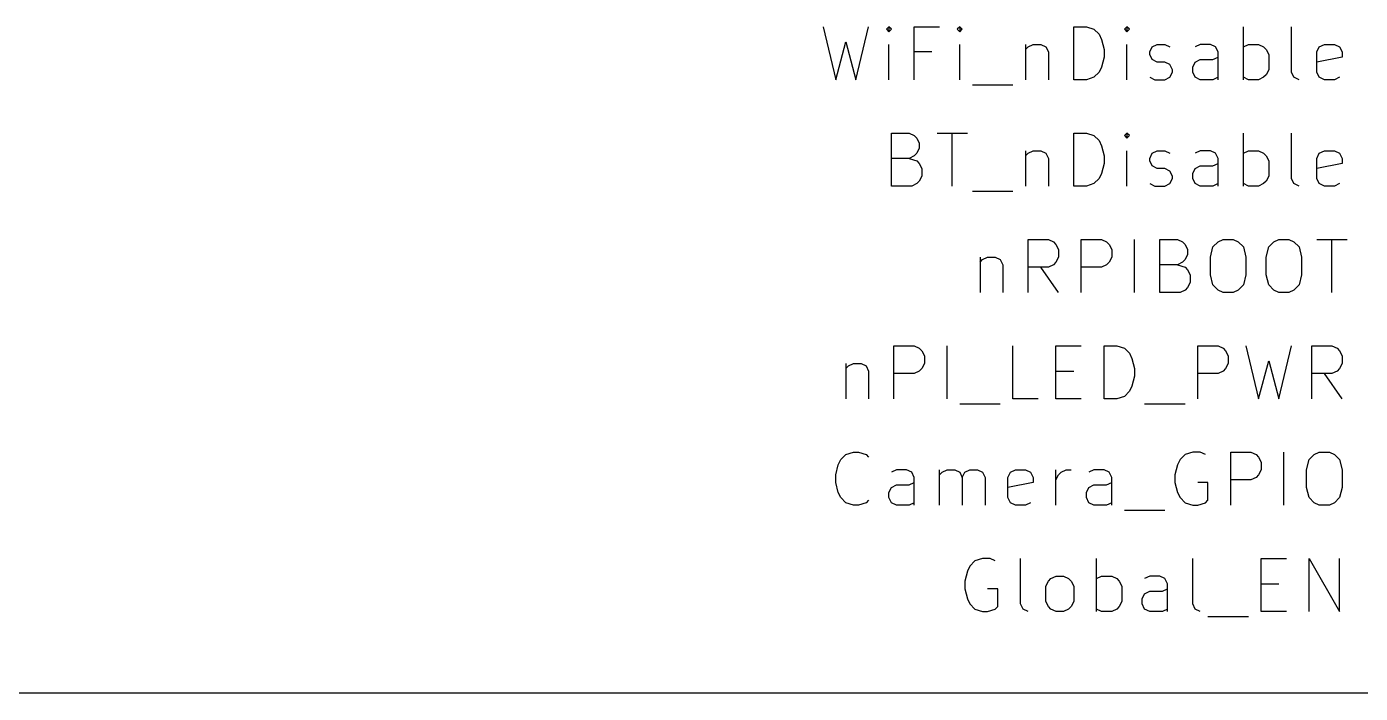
# Model space of a CAD drawing. Extents: x 0.4 to 11.3, y -7.9 to -0.4.
# Drawn here: x 2.633 to 3.888, y -5.95 to -5.323 of the extents above; entities that cross this region are included whole.
import ezdxf

# ---------------------------------------------------------------- set-up
doc = ezdxf.new("R2010")
doc.units = 0
doc.header["$MEASUREMENT"] = 0
doc.layers.add('CYAN2', color=4, linetype='CONTINUOUS')
doc.layers.add('RED2', color=1, linetype='CONTINUOUS')

msp = doc.modelspace()

# ---------------------------------------------------------------- linework, layer by layer
at = {"layer": 'CYAN2', "linetype": 'CONTINUOUS'}
for p, q in [((3.38238, -5.32313), (3.39429, -5.37313)), ((3.41333, -5.37313), (3.42524, -5.32313)), ((3.44428, -5.32313), (3.44191, -5.32551)), ((3.44191, -5.32551), (3.44428, -5.32789)), ((3.44667, -5.32551), (3.44428, -5.32313)), ((3.44428, -5.32313), (3.44428, -5.32789)), ((3.44428, -5.32789), (3.44667, -5.32551)), ((3.46809, -5.37313), (3.46809, -5.32313)), ((3.46809, -5.32313), (3.49191, -5.32313)), ((3.51095, -5.32313), (3.50857, -5.32551)), ((3.50857, -5.32551), (3.51095, -5.32789)), ((3.51333, -5.32551), (3.51095, -5.32313)), ((3.51095, -5.32313), (3.51095, -5.32789)), ((3.51095, -5.32789), (3.51333, -5.32551)), ((3.61809, -5.37313), (3.61809, -5.32313)), ((3.61809, -5.32313), (3.63, -5.32313)), ((3.63, -5.32313), (3.63714, -5.32551)), ((3.63714, -5.32551), (3.64191, -5.33028)), ((3.66809, -5.32313), (3.66572, -5.32551)), ((3.66572, -5.32551), (3.66809, -5.32789)), ((3.67048, -5.32551), (3.66809, -5.32313)), ((3.66809, -5.32313), (3.66809, -5.32789)), ((3.66809, -5.32789), (3.67048, -5.32551)), ((3.77762, -5.37313), (3.77762, -5.32313)), ((3.82285, -5.36599), (3.82285, -5.32313)), ((3.39429, -5.37313), (3.40381, -5.33742)), ((3.40381, -5.33742), (3.41333, -5.37313)), ((3.44428, -5.37313), (3.44428, -5.3398)), ((3.51095, -5.37313), (3.51095, -5.3398)), ((3.57286, -5.3398), (3.57286, -5.37313)), ((3.57286, -5.34456), (3.57524, -5.34218)), ((3.57524, -5.34218), (3.58, -5.3398)), ((3.58, -5.3398), (3.58715, -5.3398)), ((3.58715, -5.3398), (3.59191, -5.34218)), ((3.59191, -5.34218), (3.59429, -5.34694)), ((3.64191, -5.33028), (3.64429, -5.33504)), ((3.64429, -5.33504), (3.64667, -5.34456)), ((3.66809, -5.37313), (3.66809, -5.3398)), ((3.68953, -5.34694), (3.69191, -5.34218)), ((3.69191, -5.34218), (3.69667, -5.3398)), ((3.69667, -5.3398), (3.70381, -5.3398)), ((3.70381, -5.3398), (3.70857, -5.34218)), ((3.73715, -5.3398), (3.73238, -5.34218)), ((3.74667, -5.3398), (3.73715, -5.3398)), ((3.75143, -5.34218), (3.74667, -5.3398)), ((3.75381, -5.34694), (3.75143, -5.34218)), ((3.77762, -5.34218), (3.78238, -5.3398)), ((3.78238, -5.3398), (3.79191, -5.3398)), ((3.79191, -5.3398), (3.79667, -5.34218)), ((3.79667, -5.34218), (3.79905, -5.34456)), ((3.84667, -5.34694), (3.84904, -5.34218)), ((3.84904, -5.34218), (3.85381, -5.3398)), ((3.85381, -5.3398), (3.86333, -5.3398)), ((3.86333, -5.3398), (3.86809, -5.34218)), ((3.86809, -5.34218), (3.87047, -5.34694)), ((3.48476, -5.34694), (3.46809, -5.34694)), ((3.59429, -5.34694), (3.59429, -5.37313)), ((3.64667, -5.3517), (3.64429, -5.36122)), ((3.64667, -5.34456), (3.64667, -5.3517)), ((3.68953, -5.34932), (3.68953, -5.34694)), ((3.69191, -5.35408), (3.68953, -5.34932)), ((3.69667, -5.35646), (3.69191, -5.35408)), ((3.73238, -5.35646), (3.73715, -5.35408)), ((3.73715, -5.35408), (3.74905, -5.35408)), ((3.74905, -5.35408), (3.75381, -5.3517)), ((3.75381, -5.37313), (3.75381, -5.34694)), ((3.79905, -5.34456), (3.80143, -5.34932)), ((3.80143, -5.34932), (3.80143, -5.36361)), ((3.84667, -5.36599), (3.84667, -5.34694)), ((3.87047, -5.3517), (3.84667, -5.35646)), ((3.87047, -5.34694), (3.87047, -5.3517)), ((3.64191, -5.36599), (3.63714, -5.37075)), ((3.64429, -5.36122), (3.64191, -5.36599)), ((3.70381, -5.35646), (3.69667, -5.35646)), ((3.70857, -5.35885), (3.70381, -5.35646)), ((3.71095, -5.36361), (3.70857, -5.35885)), ((3.70857, -5.37075), (3.71095, -5.36599)), ((3.71095, -5.36599), (3.71095, -5.36361)), ((3.73, -5.36122), (3.73238, -5.35646)), ((3.73, -5.36599), (3.73, -5.36122)), ((3.73238, -5.37075), (3.73, -5.36599)), ((3.80143, -5.36361), (3.79905, -5.36837)), ((3.82524, -5.37075), (3.82285, -5.36599)), ((3.84904, -5.37075), (3.84667, -5.36599)), ((3.52286, -5.37789), (3.56096, -5.37789)), ((3.63, -5.37313), (3.61809, -5.37313)), ((3.63714, -5.37075), (3.63, -5.37313)), ((3.68953, -5.37075), (3.69429, -5.37313)), ((3.69429, -5.37313), (3.70381, -5.37313)), ((3.70381, -5.37313), (3.70857, -5.37075)), ((3.73715, -5.37313), (3.73238, -5.37075)), ((3.74905, -5.37313), (3.73715, -5.37313)), ((3.75381, -5.37075), (3.74905, -5.37313)), ((3.78238, -5.37313), (3.77762, -5.37075)), ((3.79191, -5.37313), (3.78238, -5.37313)), ((3.79667, -5.37075), (3.79191, -5.37313)), ((3.79905, -5.36837), (3.79667, -5.37075)), ((3.83, -5.37313), (3.82524, -5.37075)), ((3.85381, -5.37313), (3.84904, -5.37075)), ((3.86333, -5.37313), (3.85381, -5.37313)), ((3.86809, -5.37075), (3.86333, -5.37313)), ((3.44667, -5.47313), (3.44667, -5.42313)), ((3.44667, -5.42313), (3.46334, -5.42313)), ((3.46334, -5.42313), (3.4681, -5.42551)), ((3.4681, -5.42551), (3.47048, -5.42789)), ((3.47048, -5.42789), (3.47286, -5.43265)), ((3.48953, -5.42313), (3.5181, -5.42313)), ((3.50381, -5.47313), (3.50381, -5.42313)), ((3.61809, -5.47313), (3.61809, -5.42313)), ((3.61809, -5.42313), (3.63, -5.42313)), ((3.63, -5.42313), (3.63714, -5.42551)), ((3.63714, -5.42551), (3.64191, -5.43028)), ((3.64191, -5.43028), (3.64429, -5.43504)), ((3.66809, -5.42313), (3.66572, -5.42551)), ((3.66572, -5.42551), (3.66809, -5.42789)), ((3.67048, -5.42551), (3.66809, -5.42313)), ((3.66809, -5.42313), (3.66809, -5.42789)), ((3.66809, -5.42789), (3.67048, -5.42551)), ((3.77762, -5.47313), (3.77762, -5.42313)), ((3.82285, -5.46599), (3.82285, -5.42313)), ((3.47048, -5.44218), (3.4681, -5.44456)), ((3.47286, -5.43742), (3.47048, -5.44218)), ((3.47286, -5.43265), (3.47286, -5.43742)), ((3.57286, -5.4398), (3.57286, -5.47313)), ((3.57286, -5.44456), (3.57524, -5.44218)), ((3.57524, -5.44218), (3.58, -5.4398)), ((3.58, -5.4398), (3.58715, -5.4398)), ((3.58715, -5.4398), (3.59191, -5.44218)), ((3.59191, -5.44218), (3.59429, -5.44694)), ((3.64429, -5.43504), (3.64667, -5.44456)), ((3.66809, -5.47313), (3.66809, -5.4398)), ((3.68953, -5.44694), (3.69191, -5.44218)), ((3.69191, -5.44218), (3.69667, -5.4398)), ((3.69667, -5.4398), (3.70381, -5.4398)), ((3.70381, -5.4398), (3.70857, -5.44218)), ((3.73715, -5.4398), (3.73238, -5.44218)), ((3.74667, -5.4398), (3.73715, -5.4398)), ((3.75143, -5.44218), (3.74667, -5.4398)), ((3.75381, -5.44694), (3.75143, -5.44218)), ((3.77762, -5.44218), (3.78238, -5.4398)), ((3.78238, -5.4398), (3.79191, -5.4398)), ((3.79191, -5.4398), (3.79667, -5.44218)), ((3.79667, -5.44218), (3.79905, -5.44456)), ((3.84667, -5.44694), (3.84904, -5.44218)), ((3.84904, -5.44218), (3.85381, -5.4398)), ((3.85381, -5.4398), (3.86333, -5.4398)), ((3.86333, -5.4398), (3.86809, -5.44218)), ((3.86809, -5.44218), (3.87047, -5.44694)), ((3.46334, -5.44694), (3.44667, -5.44694)), ((3.4681, -5.44456), (3.46334, -5.44694)), ((3.46334, -5.44694), (3.47048, -5.44932)), ((3.47048, -5.44932), (3.47286, -5.4517)), ((3.47286, -5.4517), (3.47524, -5.45646)), ((3.59429, -5.44694), (3.59429, -5.47313)), ((3.64667, -5.4517), (3.64429, -5.46122)), ((3.64667, -5.44456), (3.64667, -5.4517)), ((3.68953, -5.44932), (3.68953, -5.44694)), ((3.69191, -5.45408), (3.68953, -5.44932)), ((3.69667, -5.45646), (3.69191, -5.45408)), ((3.73238, -5.45646), (3.73715, -5.45408)), ((3.73715, -5.45408), (3.74905, -5.45408)), ((3.74905, -5.45408), (3.75381, -5.4517)), ((3.75381, -5.47313), (3.75381, -5.44694)), ((3.79905, -5.44456), (3.80143, -5.44932)), ((3.80143, -5.44932), (3.80143, -5.46361)), ((3.84667, -5.46599), (3.84667, -5.44694)), ((3.87047, -5.4517), (3.84667, -5.45646)), ((3.87047, -5.44694), (3.87047, -5.4517)), ((3.47524, -5.46361), (3.47286, -5.46837)), ((3.47524, -5.45646), (3.47524, -5.46361)), ((3.64191, -5.46599), (3.63714, -5.47075)), ((3.64429, -5.46122), (3.64191, -5.46599)), ((3.70381, -5.45646), (3.69667, -5.45646)), ((3.70857, -5.45885), (3.70381, -5.45646)), ((3.71095, -5.46361), (3.70857, -5.45885)), ((3.70857, -5.47075), (3.71095, -5.46599)), ((3.71095, -5.46599), (3.71095, -5.46361)), ((3.73, -5.46122), (3.73238, -5.45646)), ((3.73, -5.46599), (3.73, -5.46122)), ((3.73238, -5.47075), (3.73, -5.46599)), ((3.80143, -5.46361), (3.79905, -5.46837)), ((3.82524, -5.47075), (3.82285, -5.46599)), ((3.84904, -5.47075), (3.84667, -5.46599)), ((3.46572, -5.47313), (3.44667, -5.47313)), ((3.47048, -5.47075), (3.46572, -5.47313)), ((3.47286, -5.46837), (3.47048, -5.47075)), ((3.52286, -5.47789), (3.56096, -5.47789)), ((3.63, -5.47313), (3.61809, -5.47313)), ((3.63714, -5.47075), (3.63, -5.47313)), ((3.68953, -5.47075), (3.69429, -5.47313)), ((3.69429, -5.47313), (3.70381, -5.47313)), ((3.70381, -5.47313), (3.70857, -5.47075)), ((3.73715, -5.47313), (3.73238, -5.47075)), ((3.74905, -5.47313), (3.73715, -5.47313)), ((3.75381, -5.47075), (3.74905, -5.47313)), ((3.78238, -5.47313), (3.77762, -5.47075)), ((3.79191, -5.47313), (3.78238, -5.47313)), ((3.79667, -5.47075), (3.79191, -5.47313)), ((3.79905, -5.46837), (3.79667, -5.47075)), ((3.83, -5.47313), (3.82524, -5.47075)), ((3.85381, -5.47313), (3.84904, -5.47075)), ((3.86333, -5.47313), (3.85381, -5.47313)), ((3.86809, -5.47075), (3.86333, -5.47313)), ((3.57523, -5.57313), (3.57523, -5.52313)), ((3.57523, -5.52313), (3.59428, -5.52313)), ((3.59428, -5.52313), (3.59904, -5.52551)), ((3.59904, -5.52551), (3.60143, -5.52789)), ((3.60143, -5.52789), (3.6038, -5.53265)), ((3.62523, -5.57313), (3.62523, -5.52313)), ((3.62523, -5.52313), (3.64428, -5.52313)), ((3.64428, -5.52313), (3.64904, -5.52551)), ((3.64904, -5.52551), (3.65143, -5.52789)), ((3.65143, -5.52789), (3.6538, -5.53265)), ((3.67523, -5.57313), (3.67523, -5.52313)), ((3.69904, -5.57313), (3.69904, -5.52313)), ((3.69904, -5.52313), (3.71571, -5.52313)), ((3.71571, -5.52313), (3.72047, -5.52551)), ((3.72047, -5.52551), (3.72285, -5.52789)), ((3.72285, -5.52789), (3.72524, -5.53265)), ((3.74667, -5.5398), (3.74904, -5.53028)), ((3.74904, -5.53028), (3.75381, -5.52551)), ((3.75381, -5.52551), (3.75857, -5.52313)), ((3.75857, -5.52313), (3.76809, -5.52313)), ((3.76809, -5.52313), (3.77285, -5.52551)), ((3.77285, -5.52551), (3.77761, -5.53028)), ((3.77761, -5.53028), (3.78, -5.5398)), ((3.79905, -5.5398), (3.80143, -5.53028)), ((3.80143, -5.53028), (3.80619, -5.52551)), ((3.80619, -5.52551), (3.81095, -5.52313)), ((3.81095, -5.52313), (3.82047, -5.52313)), ((3.82047, -5.52313), (3.82524, -5.52551)), ((3.82524, -5.52551), (3.83, -5.53028)), ((3.83, -5.53028), (3.83238, -5.5398)), ((3.84667, -5.52313), (3.87524, -5.52313)), ((3.86095, -5.57313), (3.86095, -5.52313)), ((3.53, -5.5398), (3.53, -5.57313)), ((3.53, -5.54456), (3.53238, -5.54218)), ((3.53238, -5.54218), (3.53714, -5.5398)), ((3.53714, -5.5398), (3.54428, -5.5398)), ((3.54428, -5.5398), (3.54904, -5.54218)), ((3.54904, -5.54218), (3.55143, -5.54694)), ((3.6038, -5.5398), (3.60143, -5.54456)), ((3.6038, -5.53265), (3.6038, -5.5398)), ((3.6538, -5.5398), (3.65143, -5.54456)), ((3.6538, -5.53265), (3.6538, -5.5398)), ((3.72285, -5.54218), (3.72047, -5.54456)), ((3.72524, -5.53742), (3.72285, -5.54218)), ((3.72524, -5.53265), (3.72524, -5.53742)), ((3.74667, -5.55646), (3.74667, -5.5398)), ((3.78, -5.5398), (3.78, -5.55646)), ((3.79905, -5.55646), (3.79905, -5.5398)), ((3.83238, -5.5398), (3.83238, -5.55646)), ((3.55143, -5.54694), (3.55143, -5.57313)), ((3.59428, -5.54932), (3.57523, -5.54932)), ((3.6038, -5.57313), (3.58714, -5.54932)), ((3.59904, -5.54694), (3.59428, -5.54932)), ((3.60143, -5.54456), (3.59904, -5.54694)), ((3.64428, -5.54932), (3.62523, -5.54932)), ((3.64904, -5.54694), (3.64428, -5.54932)), ((3.65143, -5.54456), (3.64904, -5.54694)), ((3.71571, -5.54694), (3.69904, -5.54694)), ((3.72047, -5.54456), (3.71571, -5.54694)), ((3.71571, -5.54694), (3.72285, -5.54932)), ((3.72285, -5.54932), (3.72524, -5.5517)), ((3.72524, -5.5517), (3.72761, -5.55646)), ((3.72524, -5.56837), (3.72285, -5.57075)), ((3.72761, -5.56361), (3.72524, -5.56837)), ((3.72761, -5.55646), (3.72761, -5.56361)), ((3.74904, -5.56599), (3.74667, -5.55646)), ((3.75381, -5.57075), (3.74904, -5.56599)), ((3.77761, -5.56599), (3.77285, -5.57075)), ((3.78, -5.55646), (3.77761, -5.56599)), ((3.80143, -5.56599), (3.79905, -5.55646)), ((3.80619, -5.57075), (3.80143, -5.56599)), ((3.83, -5.56599), (3.82524, -5.57075)), ((3.83238, -5.55646), (3.83, -5.56599)), ((3.71809, -5.57313), (3.69904, -5.57313)), ((3.72285, -5.57075), (3.71809, -5.57313)), ((3.75857, -5.57313), (3.75381, -5.57075)), ((3.76809, -5.57313), (3.75857, -5.57313)), ((3.77285, -5.57075), (3.76809, -5.57313)), ((3.81095, -5.57313), (3.80619, -5.57075)), ((3.82047, -5.57313), (3.81095, -5.57313)), ((3.82524, -5.57075), (3.82047, -5.57313)), ((3.44905, -5.67313), (3.44905, -5.62313)), ((3.44905, -5.62313), (3.46809, -5.62313)), ((3.46809, -5.62313), (3.47286, -5.62551)), ((3.47286, -5.62551), (3.47524, -5.62789)), ((3.47524, -5.62789), (3.47762, -5.63265)), ((3.49905, -5.67313), (3.49905, -5.62313)), ((3.56095, -5.67313), (3.56095, -5.62313)), ((3.60143, -5.67313), (3.60143, -5.62313)), ((3.60143, -5.62313), (3.62524, -5.62313)), ((3.64667, -5.67313), (3.64667, -5.62313)), ((3.64667, -5.62313), (3.65857, -5.62313)), ((3.65857, -5.62313), (3.66571, -5.62551)), ((3.66571, -5.62551), (3.67048, -5.63028)), ((3.67048, -5.63028), (3.67286, -5.63504)), ((3.73476, -5.67313), (3.73476, -5.62313)), ((3.73476, -5.62313), (3.75381, -5.62313)), ((3.75381, -5.62313), (3.75857, -5.62551)), ((3.75857, -5.62551), (3.76095, -5.62789)), ((3.76095, -5.62789), (3.76333, -5.63265)), ((3.78, -5.62313), (3.79191, -5.67313)), ((3.81095, -5.67313), (3.82286, -5.62313)), ((3.8419, -5.67313), (3.8419, -5.62313)), ((3.8419, -5.62313), (3.86095, -5.62313)), ((3.86095, -5.62313), (3.86571, -5.62551)), ((3.86571, -5.62551), (3.86809, -5.62789)), ((3.86809, -5.62789), (3.87047, -5.63265)), ((3.40381, -5.6398), (3.40381, -5.67313)), ((3.40381, -5.64456), (3.40619, -5.64218)), ((3.40619, -5.64218), (3.41096, -5.6398)), ((3.41096, -5.6398), (3.4181, -5.6398)), ((3.4181, -5.6398), (3.42286, -5.64218)), ((3.42286, -5.64218), (3.42524, -5.64694)), ((3.47762, -5.6398), (3.47524, -5.64456)), ((3.47762, -5.63265), (3.47762, -5.6398)), ((3.67286, -5.63504), (3.67524, -5.64456)), ((3.76333, -5.6398), (3.76095, -5.64456)), ((3.76333, -5.63265), (3.76333, -5.6398)), ((3.79191, -5.67313), (3.80143, -5.63742)), ((3.80143, -5.63742), (3.81095, -5.67313)), ((3.87047, -5.6398), (3.86809, -5.64456)), ((3.87047, -5.63265), (3.87047, -5.6398)), ((3.42524, -5.64694), (3.42524, -5.67313)), ((3.46809, -5.64932), (3.44905, -5.64932)), ((3.47286, -5.64694), (3.46809, -5.64932)), ((3.47524, -5.64456), (3.47286, -5.64694)), ((3.60143, -5.64694), (3.6181, -5.64694)), ((3.67524, -5.6517), (3.67286, -5.66122)), ((3.67524, -5.64456), (3.67524, -5.6517)), ((3.75381, -5.64932), (3.73476, -5.64932)), ((3.75857, -5.64694), (3.75381, -5.64932)), ((3.76095, -5.64456), (3.75857, -5.64694)), ((3.86095, -5.64932), (3.8419, -5.64932)), ((3.87047, -5.67313), (3.85381, -5.64932)), ((3.86571, -5.64694), (3.86095, -5.64932)), ((3.86809, -5.64456), (3.86571, -5.64694)), ((3.67048, -5.66599), (3.66571, -5.67075)), ((3.67286, -5.66122), (3.67048, -5.66599)), ((3.51096, -5.67789), (3.54905, -5.67789)), ((3.58476, -5.67313), (3.56095, -5.67313)), ((3.62524, -5.67313), (3.60143, -5.67313)), ((3.65857, -5.67313), (3.64667, -5.67313)), ((3.66571, -5.67075), (3.65857, -5.67313)), ((3.68476, -5.67789), (3.72286, -5.67789)), ((3.39667, -5.73504), (3.39905, -5.73028)), ((3.39905, -5.73028), (3.40381, -5.72551)), ((3.40381, -5.72551), (3.41095, -5.72313)), ((3.41095, -5.72313), (3.41571, -5.72313)), ((3.41571, -5.72313), (3.42286, -5.72551)), ((3.42286, -5.72551), (3.42524, -5.72789)), ((3.71809, -5.73028), (3.71571, -5.73504)), ((3.72285, -5.72551), (3.71809, -5.73028)), ((3.73, -5.72313), (3.72285, -5.72551)), ((3.73714, -5.72313), (3.73, -5.72313)), ((3.7419, -5.72551), (3.73714, -5.72313)), ((3.76571, -5.77313), (3.76571, -5.72313)), ((3.76571, -5.72313), (3.78476, -5.72313)), ((3.78476, -5.72313), (3.78952, -5.72551)), ((3.78952, -5.72551), (3.7919, -5.72789)), ((3.7919, -5.72789), (3.79428, -5.73265)), ((3.81571, -5.77313), (3.81571, -5.72313)), ((3.83714, -5.7398), (3.83952, -5.73028)), ((3.83952, -5.73028), (3.84428, -5.72551)), ((3.84428, -5.72551), (3.84904, -5.72313)), ((3.84904, -5.72313), (3.85857, -5.72313)), ((3.85857, -5.72313), (3.86333, -5.72551)), ((3.86333, -5.72551), (3.86809, -5.73028)), ((3.86809, -5.73028), (3.87047, -5.7398)), ((3.39429, -5.74456), (3.39667, -5.73504)), ((3.45143, -5.7398), (3.44667, -5.74218)), ((3.46095, -5.7398), (3.45143, -5.7398)), ((3.46571, -5.74218), (3.46095, -5.7398)), ((3.46809, -5.74694), (3.46571, -5.74218)), ((3.4919, -5.77313), (3.4919, -5.7398)), ((3.4919, -5.74456), (3.49428, -5.74218)), ((3.49428, -5.74218), (3.49905, -5.7398)), ((3.49905, -5.7398), (3.50619, -5.7398)), ((3.50619, -5.7398), (3.51095, -5.74218)), ((3.51095, -5.74218), (3.51333, -5.74694)), ((3.51333, -5.74694), (3.51571, -5.74218)), ((3.51571, -5.74218), (3.52047, -5.7398)), ((3.52047, -5.7398), (3.52762, -5.7398)), ((3.52762, -5.7398), (3.53238, -5.74218)), ((3.53238, -5.74218), (3.53476, -5.74694)), ((3.55619, -5.74694), (3.55857, -5.74218)), ((3.55857, -5.74218), (3.56333, -5.7398)), ((3.56333, -5.7398), (3.57285, -5.7398)), ((3.57285, -5.7398), (3.57761, -5.74218)), ((3.57761, -5.74218), (3.58, -5.74694)), ((3.60143, -5.77313), (3.60143, -5.7398)), ((3.60381, -5.74456), (3.60619, -5.74218)), ((3.60619, -5.74218), (3.61095, -5.7398)), ((3.61095, -5.7398), (3.61571, -5.7398)), ((3.63714, -5.7398), (3.63238, -5.74218)), ((3.64667, -5.7398), (3.63714, -5.7398)), ((3.65143, -5.74218), (3.64667, -5.7398)), ((3.65381, -5.74694), (3.65143, -5.74218)), ((3.71571, -5.73504), (3.71333, -5.74456)), ((3.79428, -5.7398), (3.7919, -5.74456)), ((3.79428, -5.73265), (3.79428, -5.7398)), ((3.83714, -5.75646), (3.83714, -5.7398)), ((3.87047, -5.7398), (3.87047, -5.75646)), ((3.39429, -5.7517), (3.39429, -5.74456)), ((3.39667, -5.76122), (3.39429, -5.7517)), ((3.44429, -5.76122), (3.44667, -5.75646)), ((3.44667, -5.75646), (3.45143, -5.75408)), ((3.45143, -5.75408), (3.46333, -5.75408)), ((3.46333, -5.75408), (3.46809, -5.7517)), ((3.46809, -5.77313), (3.46809, -5.74694)), ((3.51333, -5.74694), (3.51333, -5.77313)), ((3.53476, -5.74694), (3.53476, -5.77313)), ((3.55619, -5.76599), (3.55619, -5.74694)), ((3.58, -5.7517), (3.55619, -5.75646)), ((3.58, -5.74694), (3.58, -5.7517)), ((3.60143, -5.74932), (3.60381, -5.74456)), ((3.63, -5.76122), (3.63238, -5.75646)), ((3.63238, -5.75646), (3.63714, -5.75408)), ((3.63714, -5.75408), (3.64905, -5.75408)), ((3.64905, -5.75408), (3.65381, -5.7517)), ((3.65381, -5.77313), (3.65381, -5.74694)), ((3.71333, -5.74456), (3.71333, -5.7517)), ((3.71333, -5.7517), (3.71571, -5.76122)), ((3.74428, -5.7517), (3.73476, -5.7517)), ((3.74428, -5.76837), (3.74428, -5.7517)), ((3.78476, -5.74932), (3.76571, -5.74932)), ((3.78952, -5.74694), (3.78476, -5.74932)), ((3.7919, -5.74456), (3.78952, -5.74694)), ((3.83952, -5.76599), (3.83714, -5.75646)), ((3.87047, -5.75646), (3.86809, -5.76599)), ((3.39905, -5.76599), (3.39667, -5.76122)), ((3.40381, -5.77075), (3.39905, -5.76599)), ((3.42524, -5.76837), (3.42286, -5.77075)), ((3.44429, -5.76599), (3.44429, -5.76122)), ((3.44667, -5.77075), (3.44429, -5.76599)), ((3.55857, -5.77075), (3.55619, -5.76599)), ((3.63, -5.76599), (3.63, -5.76122)), ((3.63238, -5.77075), (3.63, -5.76599)), ((3.71571, -5.76122), (3.71809, -5.76599)), ((3.71809, -5.76599), (3.72285, -5.77075)), ((3.7419, -5.77075), (3.74428, -5.76837)), ((3.84428, -5.77075), (3.83952, -5.76599)), ((3.86809, -5.76599), (3.86333, -5.77075)), ((3.41095, -5.77313), (3.40381, -5.77075)), ((3.41571, -5.77313), (3.41095, -5.77313)), ((3.42286, -5.77075), (3.41571, -5.77313)), ((3.45143, -5.77313), (3.44667, -5.77075)), ((3.46333, -5.77313), (3.45143, -5.77313)), ((3.46809, -5.77075), (3.46333, -5.77313)), ((3.56333, -5.77313), (3.55857, -5.77075)), ((3.57285, -5.77313), (3.56333, -5.77313)), ((3.57761, -5.77075), (3.57285, -5.77313)), ((3.63714, -5.77313), (3.63238, -5.77075)), ((3.64905, -5.77313), (3.63714, -5.77313)), ((3.65381, -5.77075), (3.64905, -5.77313)), ((3.66571, -5.77789), (3.70381, -5.77789)), ((3.72285, -5.77075), (3.73, -5.77313)), ((3.73, -5.77313), (3.73476, -5.77313)), ((3.73476, -5.77313), (3.7419, -5.77075)), ((3.84904, -5.77313), (3.84428, -5.77075)), ((3.85857, -5.77313), (3.84904, -5.77313)), ((3.86333, -5.77075), (3.85857, -5.77313)), ((3.52048, -5.83028), (3.5181, -5.83504)), ((3.52525, -5.82551), (3.52048, -5.83028)), ((3.53239, -5.82313), (3.52525, -5.82551)), ((3.53953, -5.82313), (3.53239, -5.82313)), ((3.5443, -5.82551), (3.53953, -5.82313)), ((3.5681, -5.86599), (3.5681, -5.82313)), ((3.63953, -5.87313), (3.63953, -5.82313)), ((3.73, -5.86599), (3.73, -5.82313)), ((3.79428, -5.87313), (3.79428, -5.82313)), ((3.79428, -5.82313), (3.81809, -5.82313)), ((3.83952, -5.87313), (3.83952, -5.82313)), ((3.83952, -5.82313), (3.86809, -5.87313)), ((3.86809, -5.87313), (3.86809, -5.82313)), ((3.5181, -5.83504), (3.51572, -5.84456)), ((3.59429, -5.84456), (3.59667, -5.84218)), ((3.59667, -5.84218), (3.60144, -5.8398)), ((3.60144, -5.8398), (3.60858, -5.8398)), ((3.60858, -5.8398), (3.61334, -5.84218)), ((3.61334, -5.84218), (3.61572, -5.84456)), ((3.63953, -5.84218), (3.64429, -5.8398)), ((3.64429, -5.8398), (3.65381, -5.8398)), ((3.65381, -5.8398), (3.65857, -5.84218)), ((3.65857, -5.84218), (3.66096, -5.84456)), ((3.68953, -5.8398), (3.68476, -5.84218)), ((3.69905, -5.8398), (3.68953, -5.8398)), ((3.70381, -5.84218), (3.69905, -5.8398)), ((3.70619, -5.84694), (3.70381, -5.84218)), ((3.51572, -5.84456), (3.51572, -5.8517)), ((3.51572, -5.8517), (3.5181, -5.86122)), ((3.54667, -5.8517), (3.53715, -5.8517)), ((3.54667, -5.86837), (3.54667, -5.8517)), ((3.59191, -5.84932), (3.59429, -5.84456)), ((3.59191, -5.86361), (3.59191, -5.84932)), ((3.61572, -5.84456), (3.6181, -5.84932)), ((3.6181, -5.84932), (3.6181, -5.86361)), ((3.66096, -5.84456), (3.66334, -5.84932)), ((3.66334, -5.84932), (3.66334, -5.86361)), ((3.68239, -5.86122), (3.68476, -5.85646)), ((3.68476, -5.85646), (3.68953, -5.85408)), ((3.68953, -5.85408), (3.70143, -5.85408)), ((3.70143, -5.85408), (3.70619, -5.8517)), ((3.70619, -5.87313), (3.70619, -5.84694)), ((3.79428, -5.84694), (3.81095, -5.84694)), ((3.5181, -5.86122), (3.52048, -5.86599)), ((3.52048, -5.86599), (3.52525, -5.87075)), ((3.5443, -5.87075), (3.54667, -5.86837)), ((3.57048, -5.87075), (3.5681, -5.86599)), ((3.59429, -5.86837), (3.59191, -5.86361)), ((3.59667, -5.87075), (3.59429, -5.86837)), ((3.61572, -5.86837), (3.61334, -5.87075)), ((3.6181, -5.86361), (3.61572, -5.86837)), ((3.66096, -5.86837), (3.65857, -5.87075)), ((3.66334, -5.86361), (3.66096, -5.86837)), ((3.68239, -5.86599), (3.68239, -5.86122)), ((3.68476, -5.87075), (3.68239, -5.86599)), ((3.73238, -5.87075), (3.73, -5.86599)), ((3.52525, -5.87075), (3.53239, -5.87313)), ((3.53239, -5.87313), (3.53715, -5.87313)), ((3.53715, -5.87313), (3.5443, -5.87075)), ((3.57525, -5.87313), (3.57048, -5.87075)), ((3.60144, -5.87313), (3.59667, -5.87075)), ((3.60858, -5.87313), (3.60144, -5.87313)), ((3.61334, -5.87075), (3.60858, -5.87313)), ((3.64429, -5.87313), (3.63953, -5.87075)), ((3.65381, -5.87313), (3.64429, -5.87313)), ((3.65857, -5.87075), (3.65381, -5.87313)), ((3.68953, -5.87313), (3.68476, -5.87075)), ((3.70143, -5.87313), (3.68953, -5.87313)), ((3.70619, -5.87075), (3.70143, -5.87313)), ((3.73715, -5.87313), (3.73238, -5.87075)), ((3.74429, -5.87789), (3.78238, -5.87789)), ((3.81809, -5.87313), (3.79428, -5.87313))]:
    msp.add_line(p, q, dxfattribs=at)
at = {"layer": 'RED2', "linetype": 'CONTINUOUS'}
msp.add_line((3.9, -5.95), (1.7, -5.95), dxfattribs=at)

doc.saveas('drawing.dxf')
